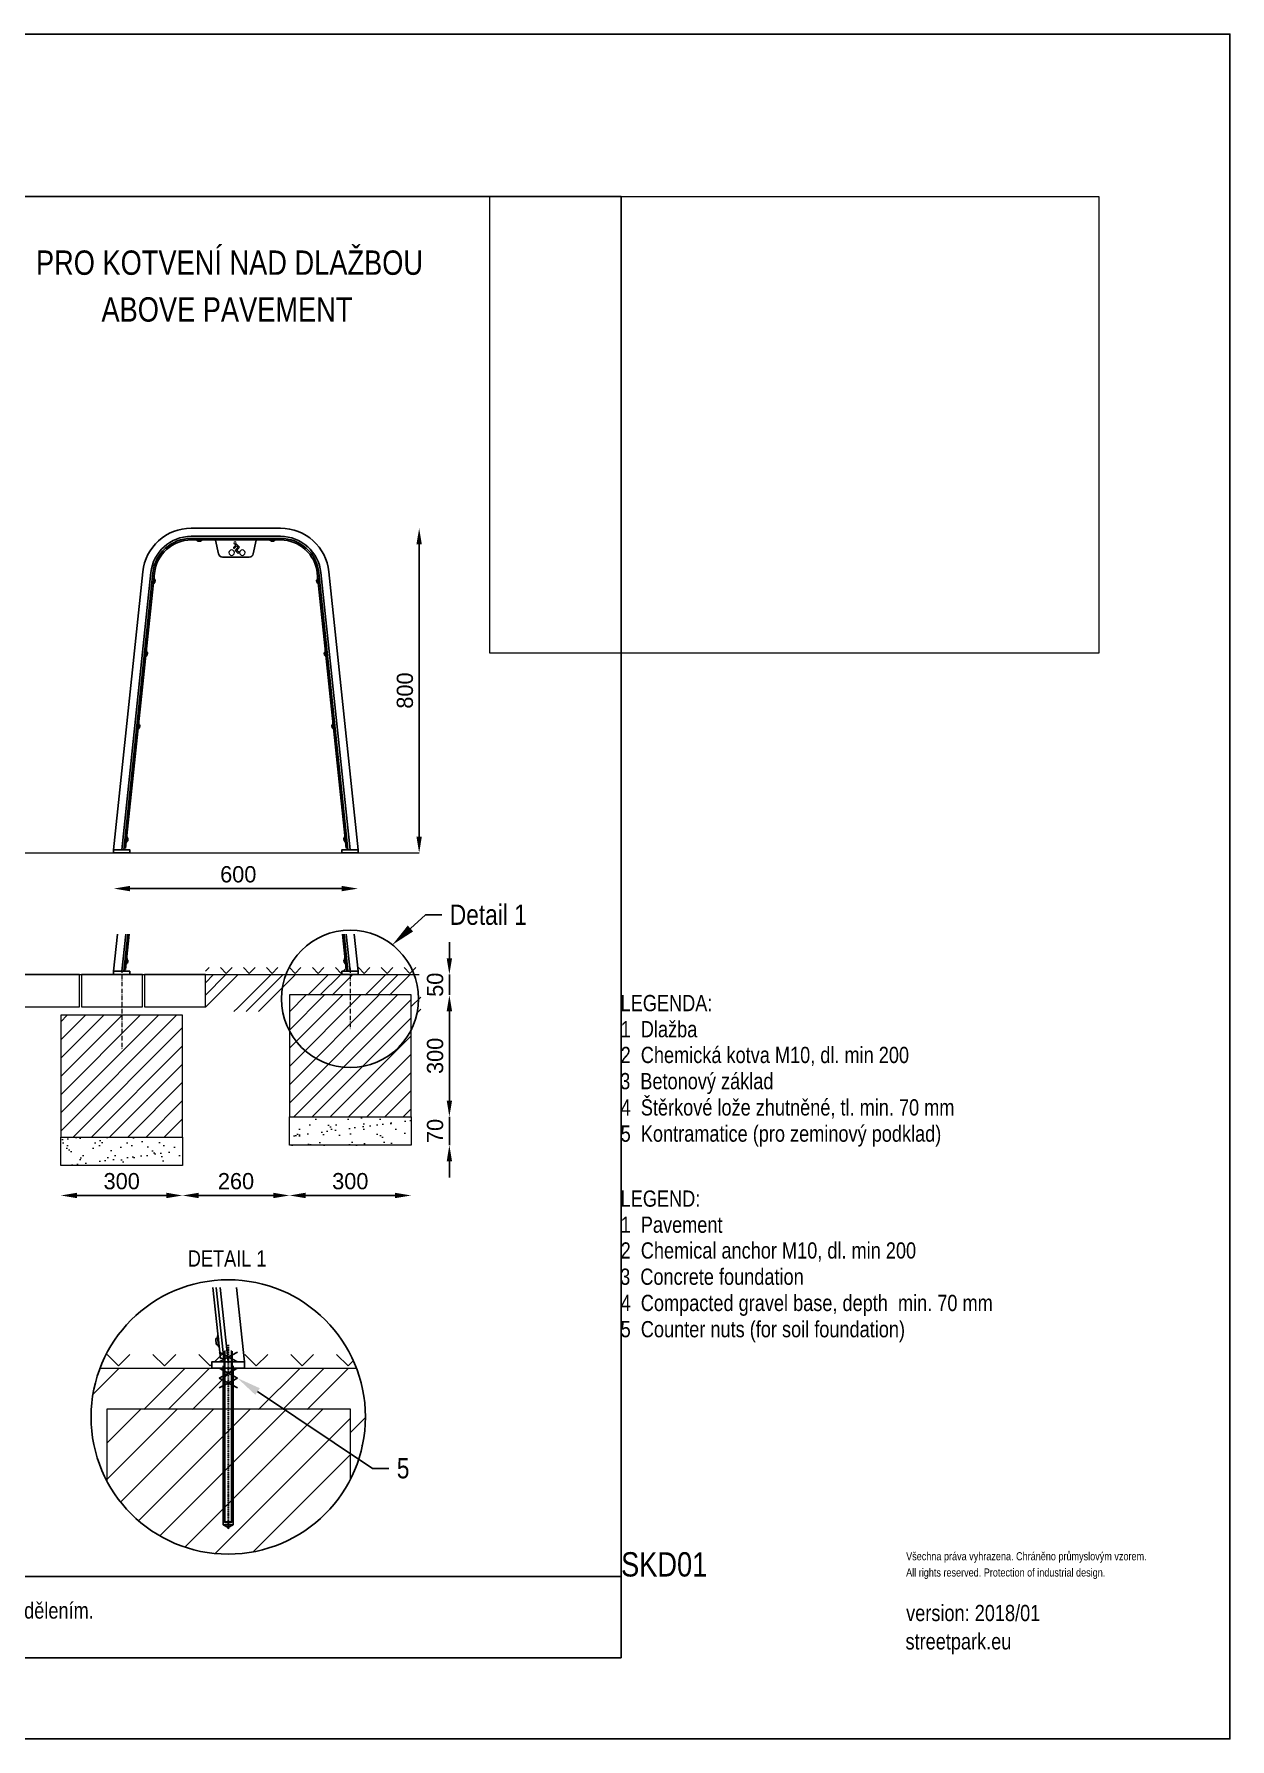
# Model space of a CAD drawing. Header units: millimetres. Extents: x 22162 to 28102, y 3160 to 7360.
# Drawn here: x 25156 to 28102, y 3160 to 7360 of the extents above; entities that cross this region are included whole.
import ezdxf
from ezdxf import colors
from ezdxf.entities.mleader import LeaderData, LeaderLine
from ezdxf.lldxf.tags import DXFTag
from ezdxf.math import Vec2, Vec3

# ---------------------------------------------------------------- set-up
doc = ezdxf.new("R2010")
doc.units = ezdxf.units.MM
doc.header["$LTSCALE"] = 0.3
for name, pattern in [('ACAD_ISO10W100', [18.5, 12, -3, 0.5, -3]), ('DashDot', [15, 9, -3, 0, -3]), ('INCONTINUOUS', [200000.001, 200000, -0.001])]:
    doc.linetypes.add(name, pattern=pattern)
for name, color, linetype in [('KOTY', 3, 'INCONTINUOUS'), ('OBRYSOVA', 7, 'Continuous'), ('POSTAVY ATD', 8, 'Continuous')]:
    doc.layers.add(name, color=color, linetype=linetype)
doc.layers.add('Nekreslit', color=6, linetype='Continuous', plot=False)
doc.layers.add('SRAFY', color=251, linetype='Continuous', lineweight=13)
doc.styles.add('SEACAD_Arial', font='arial.ttf', dxfattribs={"width": 0.8})
tags = doc.linetypes.add('HIDDEN2', pattern=[4.7625, 3.175, -1.5875]).pattern_tags.tags
tags[6:7] = [DXFTag(74, 4), DXFTag(75, 0), DXFTag(340, '0'), DXFTag(46, 0.0), DXFTag(50, 0.0), DXFTag(44, 0.0), DXFTag(45, 0.0)]
tags[4:5] = [DXFTag(74, 4), DXFTag(75, 0), DXFTag(340, '0'), DXFTag(46, 0.0), DXFTag(50, 0.0), DXFTag(44, 0.0), DXFTag(45, 0.0)]
doc.dimstyles.new('PROFI_CSN', dxfattribs={"dimscale": 0, "dimtxt": 3.5, "dimasz": 3, "dimexe": 1, "dimexo": 0, "dimgap": 1.5, "dimtad": 1, "dimlfac": -1, "dimdsep": 46, "dimtxsty": 'Standard', "dimcen": 0, "dimdle": 1, "dimclrd": 256, "dimclre": 256, "dimclrt": 256, "dimadec": 0, "dimazin": 0, "dimtfac": 0.6, "dimtmove": 0, "dimatfit": 1, "dimfxl": 1, "dimtolj": 1, "dimarcsym": 0})
picture_1 = doc.add_image_def('image1.jpg', size_in_pixel=(800, 600))

# ---------------------------------------------------------------- blocks, each defined once
blk = doc.blocks.new('piktogram CYKLISTA')
at = {"layer": 'OBRYSOVA', "lineweight": 15}
blk.add_lwpolyline([(-12.9, 33.4), (-22.2, 43.6), (-29.1, 37.4), (-15.8, 22.9), (-30.7, 9.3), (-34.4, 13.4), (-23.6, 23.2), (-36.9, 37.7), (-21.9, 51.4), (-8.9, 37.2, -1)], format="xyb", close=True, dxfattribs=at)
for centre, radius in [((-49.6, 12.7), 12.7), ((-15.7, 57.3), 5.51), ((0, 12.7), 12.7)]:
    blk.add_circle(centre, radius, dxfattribs=at)
blk = doc.blocks.new('*D142')
at = {"layer": 'Defpoints', "color": 0, "transparency": 16777216}
for p in [(25763, 6142.3), (26104.6, 6142.3), (25934.3, 5342.3)]:
    blk.add_point(p, dxfattribs=at)
at = {"layer": 'KOTY', "color": 7, "lineweight": -2, "transparency": 16777216}
blk.add_line((26104.6, 5382.3), (26104.6, 6102.3), dxfattribs=at)
at = {"layer": 'KOTY', "color": 7, "transparency": 16777216}
for points in [[(26097.9, 6102.3), (26111.2, 6102.3), (26104.6, 6142.3)], [(26097.9, 5382.3), (26111.2, 5382.3), (26104.6, 5342.3)]]:
    blk.add_solid(points, dxfattribs=at)
at = {"layer": 'KOTY', "color": 7, "lineweight": 15, "transparency": 16777216, "insert": (26069.6, 5742.3), "char_height": 40, "attachment_point": 5, "rotation": 90}
blk.add_mtext('\\A1;800', dxfattribs=at)
blk = doc.blocks.new('*D143')
at = {"layer": 'Defpoints', "color": 0, "transparency": 16777216}
for p in [(25352.2, 5342.5), (25953.8, 5342.3), (25953.8, 5254.4)]:
    blk.add_point(p, dxfattribs=at)
at = {"layer": 'KOTY', "color": 7, "lineweight": -2, "transparency": 16777216}
blk.add_line((25392.2, 5254.4), (25913.8, 5254.4), dxfattribs=at)
at = {"layer": 'KOTY', "color": 7, "transparency": 16777216}
for points in [[(25392.2, 5261.1), (25392.2, 5247.8), (25352.2, 5254.4)], [(25913.8, 5261.1), (25913.8, 5247.8), (25953.8, 5254.4)]]:
    blk.add_solid(points, dxfattribs=at)
at = {"layer": 'KOTY', "color": 7, "lineweight": 15, "transparency": 16777216, "insert": (25658.9, 5289.4), "char_height": 40, "attachment_point": 5}
blk.add_mtext('\\A1;600', dxfattribs=at)
blk = doc.blocks.new('*D148')
at = {"layer": 'Defpoints', "color": 0, "transparency": 16777216}
for p in [(25221.7, 4642.3), (25521.7, 4642.3), (25521.7, 4498.4)]:
    blk.add_point(p, dxfattribs=at)
at = {"layer": 'KOTY', "color": 7, "lineweight": -2, "transparency": 16777216}
blk.add_line((25261.7, 4498.4), (25481.7, 4498.4), dxfattribs=at)
at = {"layer": 'KOTY', "color": 7, "transparency": 16777216}
for points in [[(25261.7, 4505.1), (25261.7, 4491.7), (25221.7, 4498.4)], [(25481.7, 4505.1), (25481.7, 4491.7), (25521.7, 4498.4)]]:
    blk.add_solid(points, dxfattribs=at)
at = {"layer": 'KOTY', "color": 7, "lineweight": 15, "transparency": 16777216, "insert": (25371.7, 4533.4), "char_height": 40, "attachment_point": 5}
blk.add_mtext('\\A1;300', dxfattribs=at)
blk = doc.blocks.new('*D149')
at = {"layer": 'Defpoints', "color": 0, "transparency": 16777216}
for p in [(25784.9, 4622.3), (25521.7, 4572.3), (25784.9, 4498.4)]:
    blk.add_point(p, dxfattribs=at)
at = {"layer": 'KOTY', "color": 7, "lineweight": -2, "transparency": 16777216}
blk.add_line((25561.7, 4498.4), (25744.9, 4498.4), dxfattribs=at)
at = {"layer": 'KOTY', "color": 7, "transparency": 16777216}
for points in [[(25561.7, 4505.1), (25561.7, 4491.7), (25521.7, 4498.4)], [(25744.9, 4505.1), (25744.9, 4491.7), (25784.9, 4498.4)]]:
    blk.add_solid(points, dxfattribs=at)
at = {"layer": 'KOTY', "color": 7, "lineweight": 15, "transparency": 16777216, "insert": (25653.3, 4533.4), "char_height": 40, "attachment_point": 5}
blk.add_mtext('\\A1;260', dxfattribs=at)
blk = doc.blocks.new('*D150')
at = {"layer": 'Defpoints', "color": 0, "transparency": 16777216}
for p in [(25784.9, 4642.3), (26084.9, 4642.3), (26084.9, 4498.4)]:
    blk.add_point(p, dxfattribs=at)
at = {"layer": 'KOTY', "color": 7, "lineweight": -2, "transparency": 16777216}
blk.add_line((25824.9, 4498.4), (26044.9, 4498.4), dxfattribs=at)
at = {"layer": 'KOTY', "color": 7, "transparency": 16777216}
for points in [[(25824.9, 4505.1), (25824.9, 4491.7), (25784.9, 4498.4)], [(26044.9, 4505.1), (26044.9, 4491.7), (26084.9, 4498.4)]]:
    blk.add_solid(points, dxfattribs=at)
at = {"layer": 'KOTY', "color": 7, "lineweight": 15, "transparency": 16777216, "insert": (25934.9, 4533.4), "char_height": 40, "attachment_point": 5}
blk.add_mtext('\\A1;300', dxfattribs=at)
blk = doc.blocks.new('*D145')
at = {"layer": 'Defpoints', "color": 0, "transparency": 16777216}
for p in [(26084.9, 4992.3), (26084.9, 4692.3), (26179, 4692.3)]:
    blk.add_point(p, dxfattribs=at)
at = {"layer": 'KOTY', "color": 7, "lineweight": -2, "transparency": 16777216}
blk.add_line((26179, 4952.3), (26179, 4732.3), dxfattribs=at)
at = {"layer": 'KOTY', "color": 7, "transparency": 16777216}
for points in [[(26172.4, 4952.3), (26185.7, 4952.3), (26179, 4992.3)], [(26172.4, 4732.3), (26185.7, 4732.3), (26179, 4692.3)]]:
    blk.add_solid(points, dxfattribs=at)
at = {"layer": 'KOTY', "color": 7, "lineweight": 15, "transparency": 16777216, "insert": (26144, 4842.3), "char_height": 40, "attachment_point": 5, "rotation": 90}
blk.add_mtext('\\A1;300', dxfattribs=at)
blk = doc.blocks.new('*D146')
at = {"layer": 'Defpoints', "color": 0, "transparency": 16777216}
for p in [(26104.2, 5042.8), (26084.9, 4992.3), (26179, 4992.3)]:
    blk.add_point(p, dxfattribs=at)
at = {"layer": 'KOTY', "color": 7, "lineweight": -2, "transparency": 16777216}
for p, q in [((26179, 5082.8), (26179, 5122.8)), ((26179, 5042.8), (26179, 4992.3)), ((26179, 4952.3), (26179, 4912.3))]:
    blk.add_line(p, q, dxfattribs=at)
at = {"layer": 'KOTY', "color": 7, "transparency": 16777216}
for points in [[(26172.4, 5082.8), (26185.7, 5082.8), (26179, 5042.8)], [(26172.4, 4952.3), (26185.7, 4952.3), (26179, 4992.3)]]:
    blk.add_solid(points, dxfattribs=at)
at = {"layer": 'KOTY', "color": 7, "lineweight": 15, "transparency": 16777216, "insert": (26144, 5017.5), "char_height": 40, "attachment_point": 5, "rotation": 90}
blk.add_mtext('\\A1;50', dxfattribs=at)
blk = doc.blocks.new('*D147')
at = {"layer": 'Defpoints', "color": 0, "transparency": 16777216}
for p in [(26084.9, 4692.3), (26084.9, 4622.3), (26179, 4622.3)]:
    blk.add_point(p, dxfattribs=at)
at = {"layer": 'KOTY', "color": 7, "lineweight": -2, "transparency": 16777216}
for p, q in [((26179, 4732.3), (26179, 4772.3)), ((26179, 4692.3), (26179, 4622.3)), ((26179, 4582.3), (26179, 4542.3))]:
    blk.add_line(p, q, dxfattribs=at)
at = {"layer": 'KOTY', "color": 7, "transparency": 16777216}
for points in [[(26172.4, 4732.3), (26185.7, 4732.3), (26179, 4692.3)], [(26172.4, 4582.3), (26185.7, 4582.3), (26179, 4622.3)]]:
    blk.add_solid(points, dxfattribs=at)
at = {"layer": 'KOTY', "color": 7, "lineweight": 15, "transparency": 16777216, "insert": (26144, 4657.3), "char_height": 40, "attachment_point": 5, "rotation": 90}
blk.add_mtext('\\A1;70', dxfattribs=at)

msp = doc.modelspace()

# ---------------------------------------------------------------- hatches: boundary and pattern name
at = {"layer": 'SRAFY', "true_color": 0x939598}
h = msp.add_hatch(dxfattribs=at)
h.set_pattern_fill('GOST_GROUND', color=252, scale=10)
h.set_pattern_definition([(45, (18162.38, -271.91), (141.4214, -9e-15), [200]), (45, (18192.38, -271.91), (141.4214, -9e-15), [200]), (45, (18222.38, -271.91), (141.4214, -9e-15), [200])])
h.paths.add_polyline_path([(25784.9, 4952), (25577.8, 4951), (25577.8, 5041.7), (26108.3, 5042.7), (26108.3, 4947.3), (26084.9, 4947.3), (26084.9, 4991.8), (25784.9, 4991.8)])
h = msp.add_hatch(dxfattribs=at)
h.set_pattern_fill('TERACO', color=252, scale=20)
h.set_pattern_definition([(45, (18162.376, -271.906), (-28.28427, 28.28427), [20, -20]), (135, (18218.945, -271.906), (-28.28427, -28.28427), [20, -20])])
h.paths.add_polyline_path([(25954.3, 5050.8), (25954.3, 5042.8), (26099.6, 5042.8), (26099.6, 5065.8), (25577.9, 5065.8), (25577.9, 5042.8), (25914.3, 5042.8), (25914.3, 5050.8)])
at = {"layer": 'SRAFY', "lineweight": 15, "true_color": 0x939598, "transparency": 33554559}
h = msp.add_hatch(dxfattribs=at)
h.set_pattern_fill('ANSI31', color=252, scale=10, style=0)
h.paths.add_polyline_path([(25784.9, 4992.3), (25784.9, 4692.3), (26084.9, 4692.3), (26084.9, 4992.3)])
h = msp.add_hatch(dxfattribs=at)
h.set_pattern_fill('ANSI31', color=252, scale=10, style=0)
h.paths.add_polyline_path([(25351.7, 4942), (25351.7, 4942.3), (25221.7, 4942.3), (25221.7, 4642.3), (25521.7, 4642.3), (25521.7, 4942.3), (25391.7, 4942.3), (25391.7, 4942)])
at = {"layer": 'SRAFY'}
h = msp.add_hatch(dxfattribs=at)
h.set_pattern_fill('AR-SAND', color=256)
h.paths.add_polyline_path([(25521.7, 4572.3), (25521.7, 4642.3), (25221.7, 4642.3), (25221.7, 4572.3)])
h.paths.add_polyline_path([(26084.9, 4622.3), (26084.9, 4692.3), (25784.9, 4692.3), (25784.9, 4622.3)])
at = {"layer": 'SRAFY', "true_color": 0x939598, "transparency": 33554559}
h = msp.add_hatch(dxfattribs=at)
h.set_pattern_fill('TERACO', color=252, scale=40)
h.set_pattern_definition([(45, (10090.23, -6556.58), (-56.56854, 56.56854), [40, -40]), (135, (10203.365, -6556.58), (-56.56854, -56.56854), [40, -40])])
edge = h.paths.add_edge_path()
edge.add_arc((25634.1, 3952.7), 338, 20.7994, 29.426)
edge.add_line((25928.5, 4118.8), (25339.7, 4118.8))
edge.add_arc((25634.1, 3952.7), 338, 150.574, 159.2028)
edge.add_line((25318.1, 4072.7), (25594.1, 4072.8))
edge.add_line((25594.1, 4072.8), (25594.1, 4088.7))
edge.add_line((25594.1, 4088.7), (25674.1, 4088.7))
edge.add_line((25674.1, 4088.7), (25674.1, 4072.8))
edge.add_line((25674.1, 4072.8), (25950.1, 4072.8))
h = msp.add_hatch(dxfattribs=at)
h.set_pattern_fill('GOST_GROUND', color=252, scale=40)
h.set_pattern_definition([(45, (10090.23, -6556.58), (282.8427, -2e-14), [400]), (45, (10150.23, -6556.58), (282.8427, -2e-14), [400]), (45, (10210.23, -6556.58), (282.8427, -2e-14), [400])])
edge = h.paths.add_edge_path()
edge.add_arc((25634.1, 3952.7), 338, 347.8848, 380.7808)
edge.add_line((25950.1, 4072.7), (25317.6, 4071.4))
edge.add_arc((25634.1, 3952.7), 338, 159.4444, 190.5047)
edge.add_line((25301.8, 3891.1), (25335.2, 3891.3))
edge.add_line((25335.2, 3891.3), (25335.2, 3970.9))
edge.add_line((25335.2, 3970.9), (25935.2, 3970.9))
edge.add_line((25935.2, 3970.9), (25935.2, 3881.8))
edge.add_line((25935.2, 3881.8), (25964.6, 3881.8))
h = msp.add_hatch(dxfattribs=at)
h.set_pattern_fill('ANSI31', color=252, scale=40)
h.set_pattern_definition([(45, (-26234.525, -6012.765), (-44.90128, 44.90128), [])])
edge = h.paths.add_edge_path()
edge.add_arc((25634.1, 3952.7), 338, 207.8392, 332.9854)
edge.add_line((25935.2, 3799.2), (25935.2, 3971.9))
edge.add_line((25935.2, 3971.9), (25335.2, 3971.9))
edge.add_line((25335.2, 3971.9), (25335.2, 3794.9))

# ---------------------------------------------------------------- linework, layer by layer
for p, q in [((25763, 6142.3), (25543, 6142.3)), ((25763, 6122.3), (25543, 6122.3)), ((25763, 6117.3), (25543, 6117.3)), ((25763, 6113.3), (25543, 6113.3)), ((25603, 6113.1), (25610.2, 6079.2)), ((25703, 6113.1), (25695.8, 6079.2)), ((25686.1, 6071.3), (25620, 6071.3)), ((25381.3, 5354.3), (25377.3, 5354.7)), ((25924.7, 5354.3), (25928.7, 5354.7)), ((25934.2, 5350.8), (25934.2, 5350.3)), ((25381.3, 5054.7), (25377.3, 5055.1)), ((25924.7, 5054.7), (25928.7, 5055.1)), ((25934.2, 5051.3), (25934.2, 5050.8)), ((25611.6, 4112.7), (25656.6, 4088.7)), ((25611.6, 4088.7), (25656.6, 4112.7)), ((25615, 4096.7), (25622.9, 4097.5)), ((25633.8, 4089.8), (25633.9, 4088.7)), ((25611.6, 4048.7), (25656.6, 4072.7)), ((25656.6, 4048.7), (25611.6, 4072.7)), ((25611.6, 4048.7), (25656.6, 4024.7)), ((25611.6, 4024.7), (25656.6, 4048.7)), ((25622.1, 3687.1), (25634.1, 3680.2)), ((25646.1, 3687.1), (25634.1, 3680.2))]:
    msp.add_line(p, q)
at = {"color": 7}
for p, q in [((25560, 6110), (25566, 6110)), ((25740, 6110), (25746, 6110)), ((25454, 6014.6), (25453.4, 6008.6)), ((25852, 6014.6), (25852.7, 6008.6)), ((25435.2, 5835.6), (25434.6, 5829.6)), ((25870.8, 5835.6), (25871.5, 5829.6)), ((25416.4, 5656.6), (25415.8, 5650.6)), ((25889.7, 5656.6), (25890.3, 5650.6)), ((25387.1, 5378.1), (25386.5, 5372.1)), ((25918.9, 5378.1), (25919.6, 5372.1)), ((25387.1, 5078.5), (25386.5, 5072.5)), ((25918.9, 5078.5), (25919.6, 5072.5)), ((25603.3, 4144.3), (25604.6, 4132.3)), ((25624.1, 4114.8), (25624.1, 3694.7)), ((25644.1, 3694.7), (25644.1, 4114.8))]:
    msp.add_line(p, q, dxfattribs=at)
at = {"ltscale": 5}
for p, q in [((25351.7, 5350.3), (25423.7, 6034.9)), ((25371.8, 5350.3), (25443.6, 6032.8)), ((25376.9, 5350.3), (25448.6, 6032.3)), ((25452.5, 6031.8), (25381.3, 5354.3)), ((25853.5, 6031.8), (25924.7, 5354.3)), ((25929.2, 5350.3), (25857.5, 6032.3)), ((25934.2, 5350.3), (25862.5, 6032.8)), ((25954.3, 5350.3), (25882.4, 6034.9)), ((25351.7, 5050.8), (25361.4, 5142.3)), ((25371.8, 5050.8), (25381.5, 5142.3)), ((25376.9, 5050.8), (25386.5, 5142.3)), ((25390.5, 5142.3), (25381.3, 5054.7)), ((25915.5, 5142.3), (25924.7, 5054.7)), ((25929.2, 5050.8), (25919.6, 5142.3)), ((25934.2, 5050.8), (25924.6, 5142.3)), ((25954.3, 5050.8), (25944.7, 5142.3)), ((25596.5, 4271.9), (25615, 4096.7)), ((25623.8, 4088.7), (25604.6, 4271.9)), ((25633.9, 4088.7), (25614.6, 4271.9)), ((25674.1, 4088.7), (25654.9, 4271.9))]:
    msp.add_line(p, q, dxfattribs=at)
at = {"color": 0, "linetype": 'ACAD_ISO10W100', "lineweight": 9, "ltscale": 3}
for p, q in [((25371.7, 5057.8), (25371.7, 4857.8)), ((25934.3, 5057.8), (25934.3, 4907.8))]:
    msp.add_line(p, q, dxfattribs=at)
at = {"lineweight": 15}
for p, q in [((25625.7, 4116.4), (25625.7, 3693.1)), ((25642.5, 3693.1), (25642.5, 4116.4))]:
    msp.add_line(p, q, dxfattribs=at)
at = {"linetype": 'DashDot', "lineweight": 30}
msp.add_line((25634.1, 4130.5), (25634.1, 3675.7), dxfattribs=at)
at = {"color": 7, "linetype": 'HIDDEN2'}
for p, q in [((25622.1, 4078.4), (25622.1, 3878.1)), ((25646.1, 3878.1), (25646.1, 4078.4)), ((25622.1, 3878.1), (25622.1, 3687.1)), ((25646.1, 3687.1), (25646.1, 3878.1)), ((25622.1, 3687.1), (25646.1, 3687.1)), ((25624.1, 3694.7), (25644.1, 3694.7)), ((25624.1, 3694.7), (25625.7, 3693.1)), ((25634.1, 3693.1), (25625.7, 3693.1)), ((25642.5, 3693.1), (25634.1, 3693.1)), ((25642.5, 3693.1), (25644.1, 3694.7))]:
    msp.add_line(p, q, dxfattribs=at)
at = {"ltscale": 0.5}
for points in [[(25556.2, 6113.3), (25556.2, 6112.5), (25569.8, 6112.5), (25569.8, 6113.3)], [(25736.2, 6113.3), (25736.2, 6112.5), (25749.8, 6112.5), (25749.8, 6113.3)], [(25451.1, 6018.7), (25451.9, 6018.6), (25450.5, 6005.1), (25449.7, 6005.2)], [(25854.9, 6018.7), (25854.1, 6018.6), (25855.5, 6005.1), (25856.3, 6005.2)], [(25432.3, 5839.7), (25433.1, 5839.6), (25431.7, 5826.1), (25430.9, 5826.2)], [(25873.7, 5839.7), (25872.9, 5839.6), (25874.4, 5826.1), (25875.1, 5826.2)], [(25413.5, 5660.7), (25414.3, 5660.6), (25412.9, 5647.1), (25412.1, 5647.2)], [(25892.5, 5660.7), (25891.7, 5660.6), (25893.2, 5647.1), (25894, 5647.2)], [(25384.3, 5382.2), (25385, 5382.1), (25383.6, 5368.6), (25382.8, 5368.7)], [(25921.8, 5382.2), (25921, 5382.1), (25922.4, 5368.6), (25923.2, 5368.7)], [(25384.3, 5082.6), (25385, 5082.6), (25383.6, 5069), (25382.8, 5069.1)], [(25921.8, 5082.6), (25921, 5082.6), (25922.4, 5069), (25923.2, 5069.1)], [(25609.1, 4152.5), (25607.5, 4152.3), (25610.3, 4125.3), (25611.9, 4125.5)]]:
    msp.add_lwpolyline(points, close=True, dxfattribs=at)
for points in [[(25351.7, 5342.3), (25391.7, 5342.3), (25391.7, 5350.3), (25351.7, 5350.3)], [(25954.3, 5342.3), (25914.3, 5342.3), (25914.3, 5350.3), (25954.3, 5350.3)], [(25351.7, 5042.8), (25391.7, 5042.8), (25391.7, 5050.8), (25351.7, 5050.8)], [(25954.3, 5042.8), (25914.3, 5042.8), (25914.3, 5050.8), (25954.3, 5050.8)], [(25674.1, 4072.7), (25594.1, 4072.7), (25594.1, 4088.7), (25674.1, 4088.7)]]:
    msp.add_lwpolyline(points, close=True)
for centre, radius in [((25934.3, 4982.8), 169), ((25634.1, 3952.7), 338)]:
    msp.add_circle(centre, radius)
at = {"ltscale": 5}
for centre, radius, start, end in [((25543, 6022.3), 120, 90, 174), ((25763, 6022.3), 120, 6, 90), ((25543, 6022.3), 100, 90, 174), ((25543, 6022.3), 95, 90, 174), ((25543, 6022.3), 91, 90, 174), ((25763, 6022.3), 100, 6, 90), ((25763, 6022.3), 95, 6, 90), ((25763, 6022.3), 91, 6, 90)]:
    msp.add_arc(centre, radius, start, end, dxfattribs=at)
at = {"ltscale": 0.5}
for centre, radius, start, end in [((25564, 6115.3), 6.64, 204.941, 232.9575), ((25562, 6115.3), 6.64, 307.0425, 335.059), ((25744, 6115.3), 6.64, 204.941, 232.9575), ((25742, 6115.3), 6.64, 307.0425, 335.059), ((25448.6, 6013.1), 6.64, 288.941, 316.9575), ((25448.3, 6011.2), 6.64, 31.0425, 59.059), ((25857.7, 6011.2), 6.64, 120.941, 148.9575), ((25857.5, 6013.1), 6.64, 223.0425, 251.059), ((25429.7, 5834.1), 6.64, 288.941, 316.9575), ((25429.5, 5832.1), 6.64, 31.0425, 59.059), ((25876.5, 5832.1), 6.64, 120.941, 148.9575), ((25876.3, 5834.1), 6.64, 223.0425, 251.059), ((25410.9, 5655.1), 6.64, 288.941, 316.9575), ((25410.7, 5653.1), 6.64, 31.0425, 59.059), ((25895.3, 5653.1), 6.64, 120.941, 148.9575), ((25895.1, 5655.1), 6.64, 223.0425, 251.059), ((25381.4, 5374.7), 6.64, 31.0425, 59.059), ((25924.6, 5374.7), 6.64, 120.941, 148.9575), ((25381.7, 5376.7), 6.64, 288.941, 316.9575), ((25924.4, 5376.7), 6.64, 223.0425, 251.059), ((25381.7, 5077.1), 6.64, 288.941, 316.9575), ((25381.4, 5075.1), 6.64, 31.0425, 59.059), ((25924.6, 5075.1), 6.64, 120.941, 148.9575), ((25924.4, 5077.1), 6.64, 223.0425, 251.059), ((25614.7, 4137.4), 13.3, 120.941, 148.9575), ((25614.3, 4141.4), 13.3, 223.0425, 251.059)]:
    msp.add_arc(centre, radius, start, end, dxfattribs=at)
for centre, start, end in [((25620, 6081.3), 192, 270), ((25686.1, 6081.3), 270, 348)]:
    msp.add_arc(centre, 10, start, end)
at = {"layer": 'Nekreslit'}
msp.add_line((22562.1, 3559.6), (26602.1, 3559.6), dxfattribs=at)
for points in [[(22162.1, 3159.6), (28102.1, 3159.6), (28102.1, 7359.6), (22162.1, 7359.6)], [(22562.1, 3359.6), (26602.1, 3359.6), (26602.1, 6959.6), (22562.1, 6959.6)]]:
    msp.add_lwpolyline(points, close=True, dxfattribs=at)
at = {"layer": 'POSTAVY ATD', "color": 252, "lineweight": 5, "true_color": 0x939598}
for p, q in [((22755.6, 5342.3), (26104.2, 5342.3)), ((24109.5, 5042.8), (26104.2, 5042.8)), ((25318.1, 4072.7), (25950.1, 4072.7))]:
    msp.add_line(p, q, dxfattribs=at)
for points in [[(25117.8, 4962.8), (25267.8, 4962.8), (25267.8, 5042.8), (25117.8, 5042.8)], [(25272.8, 4962.8), (25422.8, 4962.8), (25422.8, 5042.8), (25272.8, 5042.8)], [(25427.8, 4962.8), (25577.8, 4962.8), (25577.8, 5042.8), (25427.8, 5042.8)], [(25784.9, 4692.3), (26084.9, 4692.3), (26084.9, 4992.3), (25784.9, 4992.3)], [(25221.7, 4642.3), (25521.7, 4642.3), (25521.7, 4942.3), (25221.7, 4942.3)], [(25784.9, 4692.3), (26084.9, 4692.3), (26084.9, 4622.3), (25784.9, 4622.3)], [(25221.7, 4642.3), (25521.7, 4642.3), (25521.7, 4572.3), (25221.7, 4572.3)]]:
    msp.add_lwpolyline(points, close=True, dxfattribs=at)
msp.add_lwpolyline([(25935.2, 3799.2), (25935.2, 3971.9), (25335.2, 3971.9), (25335.2, 3794.9)], dxfattribs=at)

# ---------------------------------------------------------------- block references
at = {"xscale": -0.5333333333333332, "yscale": 0.5333333333333332, "zscale": 0.5333333333333332}
msp.add_blockref('piktogram CYKLISTA', (25642.6, 6075.3), dxfattribs=at)

# ---------------------------------------------------------------- texts
at = {"style": 'SEACAD_Arial', "width": 0.8}
for s, height, p in [('LEGENDA:', 40, (26601, 4952.4)), ('1  Dlažba', 40, (26601, 4888.1)), ('2  Chemická kotva M10, dl. min 200', 40, (26601, 4824.6)), ('3  Betonový základ', 40, (26599.8, 4760.1)), ('4  Štěrkové lože zhutněné, tl. min. 70 mm', 40, (26601, 4695.4)), ('5  Kontramatice (pro zeminový podklad)', 40, (26601, 4630.8)), ('LEGEND:', 40, (26601, 4470.7)), ('1  Pavement', 40, (26601, 4406.4)), ('2  Chemical anchor M10, dl. min 200', 40, (26601, 4342.9)), ('3  Concrete foundation', 40, (26599.8, 4278.3)), ('4  Compacted gravel base, depth  min. 70 mm', 40, (26601, 4213.6)), ('5  Counter nuts (for soil foundation)', 40, (26601, 4149)), ('SKD01 ', 60, (26602.1, 3559.6)), ('Všechna práva vyhrazena. Chráněno průmyslovým vzorem.', 20, (27304.4, 3599.6)), ('All rights reserved. Protection of industrial design.', 20, (27304.4, 3559.6)), ('Rozměry výrobků, základů a kotvení jsou pouze orientační. Přesné rozměry obdržíte při zpracování nabídky naším obchodním oddělením.', 39.9982, (22567.5, 3455.9)), ('version: 2018/01', 40, (27304.4, 3449.8)), ('streetpark.eu', 40, (27302.8, 3379.9))]:
    msp.add_text(s, height=height, dxfattribs=at).set_placement(p)
at = {"layer": 'SRAFY', "attachment_point": 1, "style": 'SEACAD_Arial'}
for s, width, insert, char_height in [('{\\C0;PRO KOTVENÍ NAD DLAŽBOU}', 965.239, (25160.4, 6826.5), 60), ('\\pi174.00823;{\\C0;ABOVE PAVEMENT}', 965.239, (25147.8, 6711.2), 60), ('{\\C0;\\c16777215;DETAIL 1}', 225.346, (25534.6, 4363.2), 40)]:
    msp.add_mtext_dynamic_manual_height_columns(s, width=width, gutter_width=200, heights=[0], dxfattribs=dict(at, insert=insert, char_height=char_height))

# ---------------------------------------------------------------- dimensions: what is measured, and where the dimension line sits
at = {"layer": 'KOTY', "lineweight": 15}
for base, p1, p2, picture, middle in [((26104.6, 6142.3), (25934.3, 5342.3), (25763, 6142.3), '*D142', (26104.6, 5742.3)), ((26179.0204, 4992.3223), (26104.219, 5042.7506), (26084.881, 4992.3223), '*D146', (26179.0204, 5017.5364)), ((26179, 4692.3), (26084.9, 4992.3), (26084.9, 4692.3), '*D145', (26179, 4842.3)), ((26179, 4622.3), (26084.9, 4692.3), (26084.9, 4622.3), '*D147', (26179, 4657.3))]:
    dim = msp.add_linear_dim(base=base, p1=p1, p2=p2, angle=90, dimstyle='PROFI_CSN', override={"dimscale": 1, "dimtxt": 40, "dimasz": 40, "dimgap": 15, "dimdec": 0, "dimlfac": 1, "dimrnd": 10, "dimse1": 1, "dimse2": 1, "dimclrd": 7, "dimclre": 3, "dimclrt": 7, "dimtdec": 0}, dxfattribs=at)
    dim.commit()
    dim.dimension.update_dxf_attribs({"geometry": picture, "text_midpoint": middle, "dimtype": 160})
for base, p1, p2, picture, middle in [((25953.8, 5254.4), (25352.2, 5342.5), (25953.8, 5342.3), '*D143', (25658.9, 5254.4)), ((25521.7, 4498.4), (25221.7, 4642.3), (25521.7, 4642.3), '*D148', (25371.7, 4498.4)), ((26084.9, 4498.4), (25784.9, 4642.3), (26084.9, 4642.3), '*D150', (25934.9, 4498.4))]:
    dim = msp.add_linear_dim(base=base, p1=p1, p2=p2, dimstyle='PROFI_CSN', override={"dimscale": 1, "dimtxt": 40, "dimasz": 40, "dimgap": 15, "dimdec": 0, "dimlfac": 1, "dimrnd": 10, "dimse1": 1, "dimse2": 1, "dimclrd": 7, "dimclre": 3, "dimclrt": 7, "dimtdec": 0}, dxfattribs=at)
    dim.commit()
    dim.dimension.update_dxf_attribs({"geometry": picture, "text_midpoint": middle, "dimtype": 160})
dim = msp.add_linear_dim(base=(25784.9, 4498.4), p1=(25521.7, 4572.3), p2=(25784.9, 4622.3), dimstyle='PROFI_CSN', override={"dimscale": 1, "dimtxt": 40, "dimasz": 40, "dimgap": 15, "dimdec": 0, "dimlfac": 1, "dimrnd": 10, "dimse1": 1, "dimse2": 1, "dimclrd": 7, "dimclre": 3, "dimclrt": 7, "dimtdec": 0}, dxfattribs=at)
dim.commit()
dim.dimension.update_dxf_attribs({"geometry": '*D149', "text_midpoint": (25653.3, 4533.4)})

# ---------------------------------------------------------------- pictures from other files: only their frames are drawn
at = {"layer": 'SRAFY', "color": 7, "true_color": 0xffffff}
image = msp.add_image(picture_1, insert=(26278.8, 5834.6), size_in_units=(1500, 1125), dxfattribs=at)
image.dxf.flags = 7

# ---------------------------------------------------------------- leaders
ml = msp.add_multileader_mtext('Standard')
ml.set_content('Detail 1', color=256, style='SEACAD_Arial')
ml.set_leader_properties(lineweight=-3)
ml.build(insert=Vec2(0, 0))
ml.multileader.update_dxf_attribs({"text_right_attachment_type": 6, "dogleg_length": 2, "arrow_head_size": 60, "scale": 20})
ctx = ml.context
ctx.base_point, ctx.scale, ctx.char_height, ctx.arrow_head_size, ctx.landing_gap_size, ctx.plane_origin = Vec3(26160.2, 5189.7), 20, 50, 60, 20, Vec3(27311.9, 5151.6)
ctx.right_attachment = 6
notes = []
notes.append((ctx, [(0, (1, 1, 0), (26120.2, 5189.7), (1, 0), 40, [(0, [(26038.5, 5115.8)], 0, [])])]))
ctx.mtext.insert, ctx.mtext.flow_direction = Vec3(26180.2, 5215.1), 5
ml = msp.add_multileader_mtext('Standard')
ml.set_content('5', color=256, style='SEACAD_Arial')
ml.set_leader_properties()
ml.build(insert=Vec2(0, 0))
ml.multileader.update_dxf_attribs({"text_right_attachment_type": 6, "dogleg_length": 2, "arrow_head_size": 60, "scale": 20})
ctx = ml.context
ctx.base_point, ctx.scale, ctx.char_height, ctx.arrow_head_size, ctx.landing_gap_size, ctx.plane_origin = Vec3(26029.5, 3825.9), 20, 50, 60, 20, Vec3(25518.8, 3963.7)
ctx.right_attachment = 6
notes.append((ctx, [(0, (1, 1, 0), (25989.5, 3825.9), (1, 0), 40, [(0, [(25656.6, 4048.7)], 0, [])])]))
ctx.mtext.insert, ctx.mtext.flow_direction = Vec3(26049.5, 3851.4), 5
for ctx, leaders in notes:
    for number, flags, end, landing, length, lines in leaders:
        leader = LeaderData()
        leader.index, (leader.has_last_leader_line, leader.has_dogleg_vector, leader.attachment_direction) = number, flags
        leader.last_leader_point, leader.dogleg_vector, leader.dogleg_length = Vec3(end), Vec3(landing), length
        for number, points, colour, breaks in lines:
            line = LeaderLine()
            line.index, line.vertices, line.color, line.breaks = number, Vec3.list(points), colors.encode_raw_color(colour), breaks
            leader.lines.append(line)
        ctx.leaders.append(leader)

doc.saveas('drawing.dxf')
